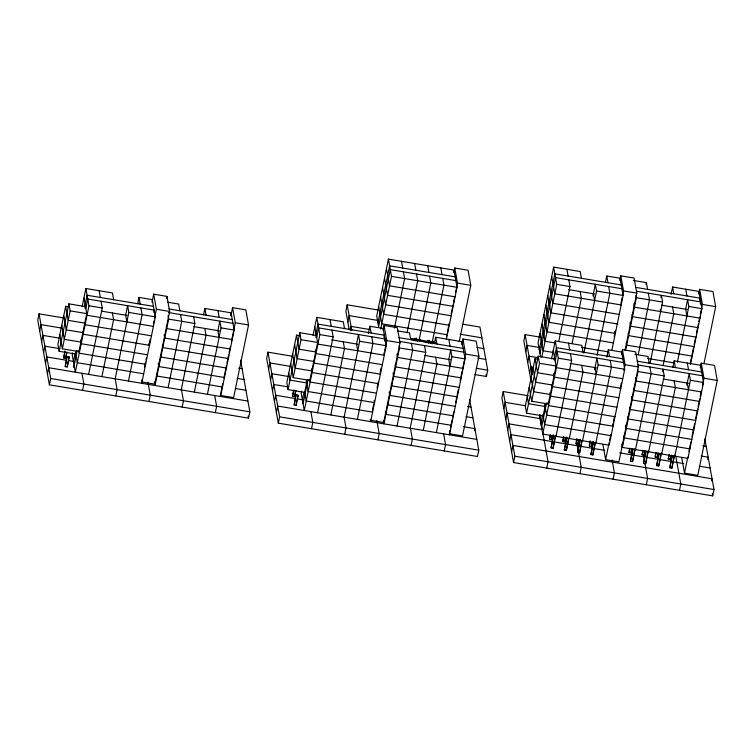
<?xml version="1.0" encoding="UTF-8"?>
<svg xmlns="http://www.w3.org/2000/svg" width="755" height="755" viewBox="0 0 755 755"><rect width="100%" height="100%" fill="white"/><g stroke="black" fill="none" stroke-linecap="round" stroke-linejoin="round"><path stroke-width="1.13" d="M64.222 318.053L39.052 313.835L37.75 320.158L49.396 384.833L248.527 418.166L249.83 411.843L240.505 360.107M39.694 330.935L40.987 324.612L61.589 328.057M41.629 341.713L42.931 335.39L58.956 338.07M43.573 352.491L44.875 346.168L59.749 348.659M45.517 363.278L46.819 356.945L66.27 360.201M47.461 374.055L48.754 367.723L247.885 401.065M49.396 384.833L50.698 378.5L39.052 313.835M68.998 306.889L65.685 306.332L57.89 344.289L59.154 351.292L75.745 354.067L76.397 350.905M59.154 351.292L68.894 303.85L85.485 306.624L85.051 308.738M70.158 310.852L86.749 313.636L78.954 351.585L62.363 348.81L70.158 310.852L68.894 303.85M66.968 352L65.666 358.332L63.675 357.993L64.855 351.028M63.675 357.993L64.977 351.67M65.666 358.332L66.629 352.415M67.063 356.483L65.232 366.619L67.223 366.949L69.167 357.464L69.054 356.813L67.063 356.483L65.232 366.619M69.054 356.813L67.223 366.949M72.678 352.83L72.244 354.935L75.349 372.177L88.986 305.766L85.881 288.514L112.429 292.959L113.646 299.697M82.201 306.436L85.881 288.514M73.462 361.673L75.189 353.236M84.711 306.851L87.099 295.252L153.473 306.37M73.707 367.553L77.17 350.688M85.825 308.512L87.778 299.027L154.152 310.135L153.718 312.249M82.588 390.382L83.89 384.059L81.946 373.281M88.628 374.405L102.265 307.983L101.047 301.245M101.906 376.622L113.59 319.695L112.372 312.957M126.868 321.923L125.651 315.184L127.595 305.69L128.812 312.428L115.175 378.85L117.072 389.618L115.779 395.941M137.684 303.736L138.977 297.404L152.255 299.631L155.36 316.873L141.732 383.295M128.454 381.067L142.091 314.656L140.874 307.917M152.019 302.245L153.68 294.167L166.949 296.394L169.667 311.485L154.756 384.144L141.478 381.917L141.959 379.614M144.564 366.93L145.507 362.315M145.979 360.003L146.451 357.7M149.056 345.016L150.245 339.25M153.558 323.102L154.029 320.79M154.501 318.487L156.398 309.257L153.68 294.167M166.477 298.697L166.949 296.394M148.962 401.5L150.264 395.176L147.933 382.238M168.035 315.732L168.639 319.101L155.001 385.512L154.341 381.822M168.11 387.711L181.747 321.29L180.53 314.552M181.219 389.901L194.847 323.489L193.639 316.751M182.153 407.058L183.446 400.726L181.511 389.948M203.548 314.76L204.85 308.436L231.068 312.825L234.173 330.067L220.536 396.488M194.328 392.1L206.011 335.173L204.794 328.434M207.427 394.299L221.064 327.878L219.847 321.139L217.902 330.624L219.12 337.362M230.634 314.929L231.068 312.825M230.879 315.732L232.54 307.662L245.819 309.88L248.537 324.971L233.616 397.63L220.347 395.412L222.706 383.88M215.335 412.617L216.638 406.284L214.694 395.507M223.895 378.113L226.5 365.42M226.972 363.117L228.633 355.048M229.105 352.736L230.284 346.97M231.474 341.203L235.258 322.753L232.54 307.662M292.006 356.181L267.978 352.16L266.675 358.483L278.331 423.159L477.453 456.492L478.755 450.169L469.629 399.508M268.62 369.261L269.922 362.938L290.515 366.392M270.564 380.048L271.857 373.716L289.023 376.594M272.508 390.826L273.801 384.493L287.532 386.796M274.442 401.603L275.745 395.28L295.196 398.536M276.387 412.381L277.689 406.058L476.811 439.391M278.331 423.159L279.624 416.836L267.978 352.16M299.877 335.73L296.555 335.173L286.825 382.615L288.08 389.618L304.68 392.402L306.228 401.018L372.602 412.136M288.08 389.618L299.773 332.691L316.364 335.465L315.93 337.579M301.028 339.693L317.628 342.477L309.833 380.426L293.242 377.651L301.028 339.693L299.773 332.691M293.591 390.411L292.506 395.677L292.629 396.328L294.62 396.658L295.913 390.335M292.629 396.328L293.921 390.005M295.365 391.798L294.62 396.658M296.007 394.818L294.176 404.954L296.168 405.284L298.121 395.799L297.998 395.148L296.007 394.818L294.176 404.954M296.271 403.585L297.998 395.148M301.613 391.156L301.179 393.261L304.284 410.512L319.865 334.607L316.76 317.355L343.308 321.8L344.525 328.538M313.08 335.277L316.76 317.355M302.387 399.999L303.906 392.619M315.59 335.692L317.968 324.093L384.342 335.211L383.918 337.315M304.68 392.402L307.276 379.746M303.066 403.774L308.049 379.529M316.704 337.353L318.648 327.868L385.022 338.976L384.597 341.09M311.513 428.717L312.815 422.385L310.871 411.607M317.553 412.73L333.134 336.824L331.926 330.086M378.095 310.003L347.196 304.831L345.894 311.164L349.197 329.482M347.838 321.941L349.131 315.609L377.745 320.403M330.832 414.957L344.469 348.536L343.251 341.798M350.207 330.605L351.075 326.396L369.384 329.454M357.738 350.764L356.53 344.025L358.474 334.531L359.691 341.269L344.11 417.175L346.007 427.943L344.705 434.267M368.346 333.625L369.856 326.245L383.134 328.472L386.239 345.714L370.658 421.62L370.252 419.374M446.441 338.995L457.049 287.334L453.944 270.092L388.41 259.125L376.717 316.052L378.614 326.556L390.297 269.629L455.831 280.605M357.379 419.402L372.961 343.497L371.753 336.758M377.934 322.791L389.618 265.854L455.152 276.83M380.69 329.076L391.515 276.368L388.41 259.125M383.096 330.095L384.05 325.481L397.319 327.698L400.046 342.789L383.682 422.47L370.412 420.252M372.545 409.852L373.725 404.085M377.047 387.919L378.236 382.143M380.133 372.904L381.077 368.289M384.635 350.962L386.768 340.571L384.05 325.481M394.45 328.114L404.623 278.557L403.406 271.828M377.896 439.825L379.189 433.502L376.858 420.563M399.112 345.696L399.518 347.942L383.936 423.848L383.323 420.478M407.124 332.417L417.723 280.756L416.515 274.018M413.966 340.637L414.429 338.382M397.036 426.037L412.617 350.131L411.409 343.393M415.316 340.901L415.779 338.636M415.665 340.411L416.128 338.155M417.147 341.364L417.609 339.108M419.148 339.882L430.831 282.946L429.623 276.217M419.487 341.213L419.95 338.957M427.075 342.836L427.679 340.326M410.144 428.236L425.726 352.33L424.518 345.592M428.425 343.091L428.887 340.835M428.774 342.61L429.236 340.345M430.246 343.563L430.718 341.298M411.079 445.384L412.381 439.061L410.437 428.283M432.256 342.072L443.94 285.145L442.723 278.406M432.238 343.893L432.709 341.637M432.587 343.412L433.049 341.156M434.427 343.6L435.729 337.277L461.937 341.666L465.052 358.908L449.47 434.814M453.84 272.612L454.784 268.006L468.062 270.233L470.78 285.324L459.21 341.675M423.253 430.425L436.89 364.014L435.673 357.275M446.639 336.003L449.234 323.348M451.131 314.146L453.019 304.954M453.491 302.651L454.434 298.046M455.614 292.298L457.502 283.097L454.784 268.006M436.362 432.624L451.943 356.719L450.726 349.98L448.781 359.465L449.989 366.203M461.72 344.742L462.909 338.967L476.188 341.194L478.906 356.284L462.551 435.965L449.272 433.738M444.27 450.943L445.563 444.61L443.629 433.832M449.508 432.587L449.98 430.274M450.461 427.962L452.113 419.884M452.594 417.572L453.774 411.796M455.671 402.557L458.276 389.854M460.173 380.624L462.069 371.384M462.551 369.072L464.202 360.984M464.684 358.682L465.627 354.057L462.909 338.967M474.442 430.718L474.876 428.613L463.428 426.698M474.97 374.584L486.418 376.5L487.711 370.176L479.944 327.057L462.777 324.188M528.377 395.762L503.208 391.543L501.905 397.866L513.551 462.541L712.682 495.875L713.985 489.551L704.859 438.891M503.849 408.644L505.142 402.321L525.744 405.775M505.784 419.431L507.086 413.098L540.278 418.657L539.495 414.344M540.014 337.117L525.14 334.625L523.838 340.949L531.218 381.907M507.728 430.208L509.03 423.876L542.213 429.435L540.467 419.733M525.782 351.726L527.075 345.403L539.665 347.508M509.672 440.986L510.975 434.654L604.812 450.367M527.726 362.513L529.019 356.181L538.173 357.719M511.616 451.764L512.909 445.441L712.04 478.774L711.606 480.878M529.661 373.291L530.963 366.958L533.247 367.345M513.551 462.541L514.853 456.218L503.208 391.543M581.407 278.284L580.189 271.555L553.641 267.11L538.06 343.015L540.561 356.889M538.353 359.295L535.031 358.738L525.291 406.181L526.556 413.193L543.147 415.967L545.742 403.312M539.268 349.744L554.849 273.839L621.233 284.956M526.556 413.193L538.24 356.256L554.831 359.04M539.948 353.519L555.529 277.614L621.912 288.731M539.504 363.268L556.095 366.043L548.309 404L531.709 401.216L539.504 363.268L538.24 356.256M541.816 357.096L556.746 284.352L553.641 267.11M540.08 414.721L539.646 416.836L542.751 434.078L609.134 445.186L624.715 369.28L621.601 352.038L608.332 349.82L606.812 357.2M551.546 358.851L555.227 340.93L581.784 345.375L582.992 352.104M540.863 423.564L542.59 415.137M554.066 359.257L556.444 347.659L622.818 358.776M558.766 341.392L570.025 286.57L568.808 279.841M541.543 427.339L546.516 403.094M555.17 360.918L557.124 351.434L623.498 362.551M542.751 434.078L558.332 358.172L555.227 340.93M550.093 435.305L549.517 439.334L551.509 439.674L552.433 435.154M549.517 439.334L550.442 434.814M551.622 437.891L552.084 435.635M572.045 343.619L581.35 298.282L580.133 291.553M546.743 468.1L548.045 461.767L542.798 432.672M553.5 434.889L551.065 447.96L553.056 448.291L555.614 435.871M551.065 447.96L553.623 435.531M555.265 436.352L553.056 448.291M556.029 436.296L571.61 360.39L570.393 353.661M563.598 436.39L562.796 441.562L564.787 441.892L565.712 437.371M562.796 441.562L563.721 437.041M592.977 295.875L595.355 284.286L596.573 291.015L583.804 353.217M565.363 437.853L564.787 441.892M568.883 438.089L566.335 450.518L564.344 450.178L566.778 437.107M564.344 450.178L566.892 437.758M566.335 450.518L568.534 438.57M569.308 438.523L582.935 372.102L581.727 365.363M605.444 282.323L606.737 276L620.015 278.218L623.12 295.46L611.871 350.282M576.877 438.617L576.065 443.78L578.056 444.119L578.981 439.599M576.065 443.78L576.99 439.259M578.641 440.08L578.056 444.119M597.082 355.445L609.851 293.242L608.634 286.504M580.057 439.334L577.622 452.405L579.613 452.736L582.162 440.316M577.622 452.405L580.17 439.976M594.572 369.695L596.95 358.106L598.158 364.835L582.577 440.741M581.586 441.92L579.613 452.736M579.934 473.649L581.227 467.326L576.178 439.306M619.864 280.407L620.808 275.839L634.077 278.057L636.795 293.148L625.065 350.311M590.155 440.835L589.344 446.007L591.335 446.337L592.26 441.817M589.344 446.007L590.268 441.486M591.911 442.298L591.335 446.337M614.136 336.655L615.306 330.935M620.94 303.501L622.12 297.791M622.582 295.498L623.526 290.93L620.808 275.839M595.44 442.534L592.883 454.963L590.891 454.623L593.326 441.552M590.891 454.623L593.449 442.204M593.005 453.179L595.091 443.015M595.855 442.968L611.437 367.062L610.219 360.324M621.459 354.227L622.394 349.659L635.672 351.877L638.39 366.968L618.911 461.852L605.633 459.635L602.915 444.544M625.574 350.395L636.399 297.687L635.993 295.441M605.633 459.635L609.153 442.487M609.625 440.193L610.795 434.484M613.381 421.903L614.551 416.194M620.185 388.75L621.356 383.04M623.941 370.46L625.112 364.75L622.394 349.659M645.969 284.748L646.393 282.634L633.294 280.445M638.249 354.699L649.508 299.886L648.29 293.148M613.117 479.208L614.419 472.885L612.088 459.946M672.903 367.166L674.196 360.843L700.413 365.231L703.518 382.474L687.937 458.389L622.403 447.413L637.984 371.507L637.579 369.261M629.576 448.612L629 452.641L630.991 452.981L631.916 448.461M629 452.641L629.925 448.121M660.965 297.451L661.399 295.337L662.607 302.075L650.055 363.221M631.34 450.074L630.991 452.981M632.756 449.319L630.434 460.616L630.548 461.267L632.539 461.598L635.097 449.178M630.548 461.267L633.105 448.838M634.974 448.527L632.539 461.598M635.512 449.612L651.093 373.697L649.876 366.968M671.091 294.403L672.611 287.023L698.819 291.411L701.933 308.663L690.457 364.533M642.684 450.801L642.109 454.84L644.1 455.171L645.025 450.65M642.109 454.84L643.034 450.32M644.676 451.131L644.1 455.171M663.164 365.42L673.771 313.759L672.554 307.021M645.865 451.518L643.543 462.815L643.656 463.457L645.648 463.796L648.196 451.367M662.55 371.271L662.984 369.157L664.202 375.896L648.62 451.801M643.656 463.457L646.205 451.037M648.083 450.726L645.648 463.796M646.308 484.767L647.601 478.443L644.883 463.353M655.793 453L655.208 457.03L657.199 457.37L658.134 452.849M655.208 457.03L656.142 452.519M657.322 455.586L657.784 453.33M677.358 362.343L688.824 306.464L687.607 299.726L685.663 309.22L686.88 315.949M658.964 453.717L656.652 465.005L656.765 465.656L658.756 465.986L661.304 453.566M656.765 465.656L659.313 453.226M661.191 452.915L658.756 465.986M661.729 454L675.357 387.579L674.149 380.841M698.724 293.903L699.668 289.325L712.937 291.553L715.664 306.643L703.924 363.797M699.602 300.254L700.036 298.149L635.597 287.362M671.233 455.038L670.308 459.559L668.317 459.229L668.902 455.19M668.317 459.229L669.241 454.708M700.281 304.029L700.716 301.925L636.276 291.137M670.308 459.559L670.657 456.652M690.419 362.721L691.589 357.002M692.061 354.718L693.703 346.715M694.175 344.431L695.346 338.712M696.516 332.993L698.394 323.848M698.866 321.564L699.8 316.996M700.272 314.703L702.386 304.416L699.668 289.325M672.073 455.907L669.751 467.203L669.874 467.845L671.865 468.185L674.413 455.756M669.874 467.845L672.422 455.425M686.823 385.144L689.202 373.546L690.41 380.284L674.828 456.19M674.3 455.114L671.865 468.185M700.319 367.723L701.253 363.146L714.532 365.373L717.25 380.463L697.771 475.339L684.502 473.121L681.784 458.03M679.491 490.325L680.793 483.993L675.744 455.973M684.502 473.121L687.786 457.115M688.956 451.396L690.834 442.251M692.005 436.541L694.591 423.961M695.761 418.251L697.639 409.106M698.111 406.813L699.753 398.819M700.225 396.526L701.395 390.816M702.565 385.097L703.971 378.236L701.253 363.146M707.728 459.323L708.152 457.219L701.291 456.067M623.526 290.93L636.795 293.148M702.386 304.416L715.664 306.643M556.746 284.352L570.025 286.57M596.573 291.015L623.12 295.46M636.399 297.687L662.607 302.075M688.824 306.464L701.933 308.663M568.458 289.59L594.78 293.997M661.635 305.19L687.267 309.484M621.176 304.954L554.802 293.837L551.688 276.594M699.979 318.148L634.445 307.172L633.841 303.803M457.502 283.097L470.78 285.324M391.515 276.368L457.049 287.334M619.223 314.439L552.849 303.331L549.744 286.079M698.035 327.632L632.501 316.666L632.095 314.42M455.095 296.828L389.571 285.852L386.456 268.61M617.279 323.933L550.905 312.815L547.8 295.573M696.091 337.126L630.557 326.151L629.944 322.781M453.151 306.313L387.617 295.347L384.512 278.095M694.138 346.611L628.604 335.645L628.198 333.399M451.207 315.807L385.673 304.831L382.568 287.589M613.381 342.902L547.007 331.794L543.902 314.552M692.193 356.096L626.659 345.129L626.254 342.883M634.88 354.265L647.988 356.454L649.196 363.193M449.253 325.292L383.719 314.316L380.614 297.074M555.019 342.949L545.063 341.279L541.958 324.037M581.567 347.394L608.115 351.839M647.648 358.455L673.856 362.844M637.182 361.183L701.631 371.97M460.144 334.201L481.888 337.834M637.862 364.958L702.31 375.745M447.309 334.776L381.775 323.81L378.67 306.558M553.066 352.434L543.109 350.773L540.004 333.521M625.112 364.75L638.39 366.968M703.971 378.236L717.25 380.463M397.498 330.879L409.512 332.889L410.729 339.627M558.332 358.172L571.61 360.39M598.158 364.835L624.715 369.28M637.984 371.507L664.202 375.896M690.41 380.284L703.518 382.474M476.962 347.47L483.832 348.621M570.053 363.41L596.374 367.817M663.22 379.01L688.862 383.304M410.409 338.419L435.531 342.619M398.716 337.608L463.155 348.404M167.714 302.217L178.642 304.048L179.85 310.786M399.395 341.383L463.834 352.17M622.762 378.774L556.388 367.657L553.283 350.414M701.574 391.968L636.04 380.992L635.436 377.623M386.768 340.571L400.046 342.789M465.627 354.057L478.906 356.284M477.764 358.059L485.767 359.399M168.931 308.955L232.276 319.563M319.865 334.607L333.134 336.824M359.691 341.269L386.239 345.714M399.518 347.942L425.726 352.33M451.943 356.719L465.052 358.908M554.151 375.528L537.56 372.753L535.031 358.738M156.398 309.257L169.667 311.485M235.258 322.753L248.537 324.971M168.516 312.542L232.955 323.338M331.577 339.844L357.898 344.252M424.754 355.445L450.386 359.739M620.818 388.259L554.444 377.151L553.792 373.527M699.621 401.452L634.096 390.486L633.69 388.24M476.263 368.261L487.711 370.176M88.986 305.766L102.265 307.983M128.812 312.428L155.36 316.873M168.639 319.101L194.847 323.489M221.064 327.878L234.173 330.067M463.098 368.402L397.564 357.426L396.96 354.057M552.198 385.022L535.606 382.238L533.087 368.232M101.312 311.107L127.029 315.411M193.875 326.604L219.516 330.898M618.873 397.753L552.49 386.635L552.084 384.389M697.677 410.947L632.143 399.971L631.539 396.601M315.675 351.962L299.084 349.188L296.555 335.173M153.416 326.368L87.042 315.25L83.937 298.008M232.219 339.561L166.695 328.585L166.289 326.339M382.341 364.693L315.968 353.576L315.316 349.961M461.154 377.887L395.62 366.911L395.214 364.665M550.253 394.506L533.662 391.732L531.133 377.717M616.92 407.238L550.546 396.12L549.942 392.76M695.733 420.431L630.198 409.455L629.793 407.219M84.796 323.121L68.205 320.346L65.685 306.332M313.731 361.447L297.14 358.672L294.61 344.657M151.472 335.852L85.088 324.744L84.683 322.498M230.275 349.046L164.741 338.08L164.137 334.71M380.397 374.178L314.023 363.07L313.618 360.824M459.2 387.372L393.676 376.405L393.062 373.036M614.976 416.722L548.602 405.614L547.988 402.245M693.779 429.916L628.245 418.95L627.849 416.703M545.101 406.483L528.5 403.698L527.245 396.696M82.852 332.615L66.261 329.831L63.731 315.826M311.777 370.941L295.186 368.157L292.666 354.152M228.331 358.531L162.797 347.564L162.391 345.318M378.453 383.672L312.07 372.555L311.419 368.94M457.256 396.866L391.722 385.89L391.316 383.644M691.835 439.41L626.301 428.434L625.697 425.065M238.627 368.157L242.062 368.733M467.553 406.483L470.988 407.058M702.782 445.865L706.218 446.441M80.908 342.1L64.307 339.325L61.787 325.311M147.574 354.831L81.2 343.714L80.549 340.099M226.377 368.025L160.843 357.049L160.447 354.803M376.5 393.157L310.126 382.049L309.72 379.803M455.312 406.35L389.778 395.384L389.174 392.015M306.624 382.908L290.033 380.133L288.769 373.13M611.078 435.701L544.704 424.593L542.977 415.023M689.891 448.895L624.357 437.928L623.951 435.682M237.136 378.359L243.997 379.51M466.061 416.684L472.932 417.836M145.621 364.316L79.247 353.208L78.841 350.962M224.433 377.509L158.899 366.543L158.295 363.174M453.359 415.835L387.825 404.869L387.428 402.623M67.176 357.134L69.167 357.464M296.13 395.46L298.121 395.799M63.562 357.351L65.553 357.681M668.203 458.578L670.195 458.917M68.563 360.588L74.283 361.551M235.645 388.561L245.941 390.288M297.489 398.914L303.208 399.876M619.685 452.858L643.722 456.879M647.158 457.454L657.454 459.182M659.747 459.568L683.775 463.589M699.8 466.269L710.096 467.996M143.677 373.81L77.303 362.693L75.575 353.123M222.489 387.004L156.955 376.028L156.549 373.782M451.414 425.329L385.88 414.353L385.475 412.107M564.23 449.536L566.222 449.867M590.778 453.981L592.769 454.312L592.883 454.963M50.698 378.5L249.83 411.843M279.624 416.836L478.755 450.169M514.853 456.218L713.985 489.551M685.719 289.222L686.927 295.951M712.295 493.723L712.682 495.875M687.305 363.042L688.522 369.771M672.611 287.023L673.828 293.761M687.248 383.04L688.466 389.769M674.196 360.843L675.414 367.581M660.257 309.314L660.663 311.56M646.393 282.634L647.611 289.373M657.086 456.718L657.199 457.37M642.562 450.414L642.949 452.575M643.335 454.727L644.308 460.116M606.737 276L607.954 282.729M614.929 331.171L615.334 333.417L548.951 322.309L545.846 305.058M608.332 349.82L609.54 356.549M621.799 444.044L622.403 447.413M593.411 293.77L594.619 300.509M612.626 423.97L613.022 426.216L546.648 415.099L544.733 404.472M594.997 367.591L596.214 374.329M566.911 269.327L568.128 276.066M568.506 343.148L569.714 349.886M551.395 439.023L551.509 439.674M525.14 334.625L532.322 374.508M529.189 387.202L531.709 401.216M486.022 374.348L486.418 376.5M440.835 267.902L442.043 274.631M448.838 339.467L450.046 346.205M427.726 265.703L428.944 272.442M435.729 337.277L436.937 344.016M414.618 263.514L415.835 270.243M427.103 341.94L427.217 342.581M425.112 341.6L425.225 342.251M401.509 261.315L402.726 268.053M413.995 339.741L414.108 340.392M412.003 339.41L412.117 340.052M383.889 352.962L384.295 355.209L317.912 344.091L314.807 326.849M369.856 326.245L371.073 332.983M374.15 400.395L374.555 402.641L308.182 391.534L306.266 380.907M347.196 304.831L351.849 330.699M330.029 319.582L331.247 326.32M290.713 363.636L293.242 377.651M296.054 404.633L296.168 405.284M248.14 416.014L248.527 418.166M217.959 310.626L219.167 317.364M204.85 308.436L206.068 315.175M149.112 343.1L149.518 345.337L83.144 334.229L82.739 331.983M138.977 297.404L140.194 304.142M99.16 290.741L100.368 297.479M59.843 334.795L62.363 348.81"/></g></svg>
